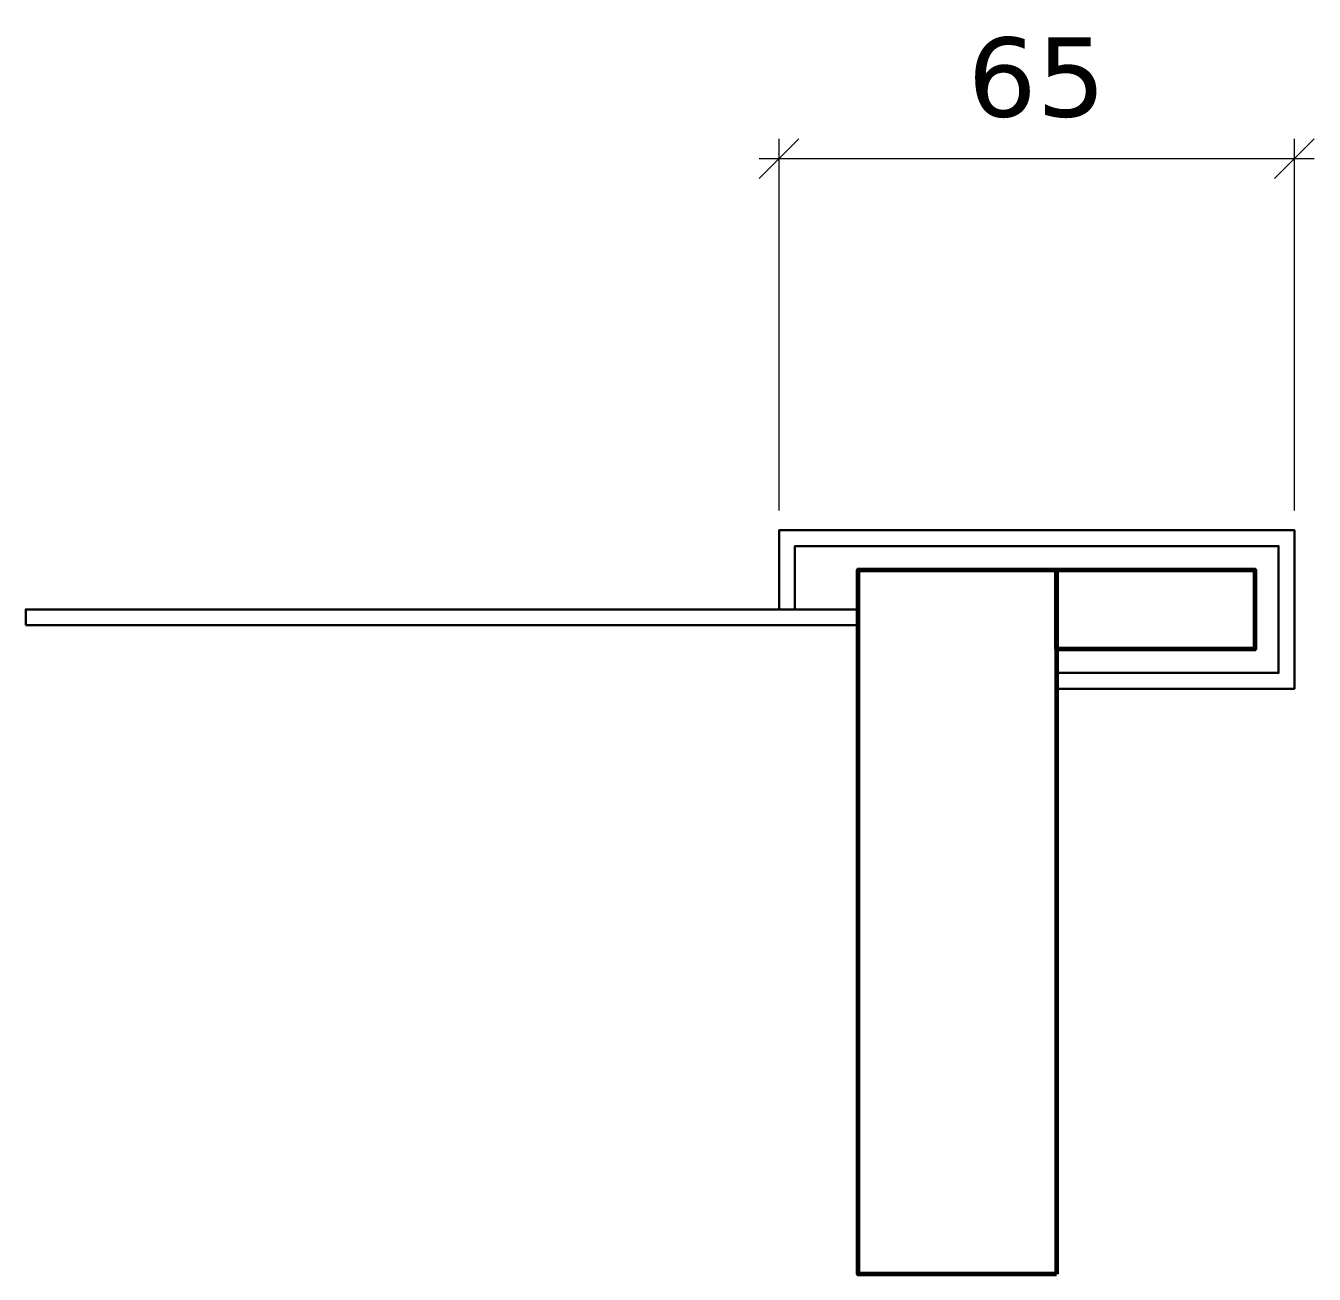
# Model space of a CAD drawing. Header units: inches. Extents: x -48 to 777, y -156 to 510.
# Drawn here: x 547.124 to 548.749, y 508.181 to 509.756 of the extents above; entities that cross this region are included whole.
import ezdxf

# ---------------------------------------------------------------- set-up
doc = ezdxf.new("R2010")
doc.units = ezdxf.units.IN
doc.header["$MEASUREMENT"] = 0
doc.layers.get('Defpoints').update_dxf_attribs({"lineweight": 5})
for name, color, linetype, lineweight in [('A-DIM', 9, 'Continuous', 5), ('A-PILLARS', 1, 'Continuous', 60), ('C-GLASS', 162, 'Continuous', 30), ('C-STONE', 42, 'Continuous', 30)]:
    doc.layers.add(name, color=color, linetype=linetype, lineweight=lineweight)
doc.styles.add('ROMAND', font='verdana.ttf')
doc.dimstyles.new('M-1.50', dxfattribs={"dimtxt": 0.1, "dimasz": 0.05, "dimexe": 0.025, "dimexo": 0.025, "dimgap": 0.05, "dimtad": 1, "dimlfac": 100, "dimrnd": 0.5, "dimzin": 9, "dimdsep": 46, "dimtxsty": 'ROMAND', "dimblk": 'OBLIQUE', "dimcen": 1, "dimdle": 0.025, "dimclrd": 256, "dimclre": 256, "dimclrt": 2, "dimadec": 0, "dimazin": 0, "dimtfac": 0.666667, "dimtmove": 2, "dimatfit": 3, "dimfxl": 0.04, "dimtolj": 1, "dimtzin": 5, "dimlwd": -1, "dimlwe": -1, "dimarcsym": 0})

# ---------------------------------------------------------------- blocks, each defined once
blk = doc.blocks.new('_Oblique')
at = {"color": 0, "linetype": 'ByBlock', "lineweight": -2}
blk.add_line((-0.5, -0.5), (0.5, 0.5), dxfattribs=at)
blk = doc.blocks.new('*D1385')
at = {"layer": 'A-DIM', "transparency": 16777216}
for p, q in [((548.0737, 509.1444), (548.0737, 509.6132)), ((548.7237, 509.1444), (548.7237, 509.6132)), ((548.0487, 509.5882), (548.7487, 509.5882))]:
    blk.add_line(p, q, dxfattribs=at)
at = {"layer": 'Defpoints', "color": 0, "transparency": 16777216}
for p in [(548.7237, 509.5882), (548.0737, 509.1194), (548.7237, 509.1194)]:
    blk.add_point(p, dxfattribs=at)
at = {"layer": 'A-DIM', "transparency": 16777216, "xscale": 0.05, "yscale": 0.05, "zscale": 0.05, "rotation": 180}
blk.add_blockref('_Oblique', (548.0737, 509.5882), dxfattribs=at)
at = {"layer": 'A-DIM', "transparency": 16777216, "xscale": 0.05, "yscale": 0.05, "zscale": 0.05}
blk.add_blockref('_Oblique', (548.7237, 509.5882), dxfattribs=at)
at = {"layer": 'A-DIM', "color": 2, "transparency": 16777216, "insert": (548.3987, 509.6902), "char_height": 0.1, "attachment_point": 5, "style": 'ROMAND'}
blk.add_mtext('\\A1;65', dxfattribs=at)

msp = doc.modelspace()

# ---------------------------------------------------------------- linework, layer by layer
at = {"layer": 'A-PILLARS'}
msp.add_line((548.22366, 509.0694), (548.47366, 509.0694), dxfattribs=at)
for points in [[(548.42366, 508.18069), (548.17366, 508.18069), (548.17366, 509.0694), (548.42366, 509.0694)], [(548.42366, 509.0694), (548.6737, 509.0694), (548.6737, 508.9694), (548.42366, 508.9694)]]:
    msp.add_lwpolyline(points, close=True, dxfattribs=at)
at = {"layer": 'C-GLASS'}
msp.add_lwpolyline([(547.12366, 508.9994), (547.12366, 509.0194), (548.17366, 509.0194), (548.17366, 508.9994)], close=True, dxfattribs=at)
at = {"layer": 'C-STONE'}
for points in [[(548.07366, 509.0194), (548.07366, 509.1194), (548.7237, 509.1194), (548.7237, 508.9194), (548.42366, 508.9194)], [(548.09366, 509.0194), (548.09366, 509.0994), (548.7037, 509.0994), (548.7037, 508.9394), (548.42366, 508.9394)]]:
    msp.add_lwpolyline(points, dxfattribs=at)

# ---------------------------------------------------------------- dimensions: what is measured, and where the dimension line sits
at = {"layer": 'A-DIM'}
dim = msp.add_linear_dim(base=(548.7237, 509.58824), p1=(548.07366, 509.1194), p2=(548.7237, 509.1194), angle=180, dimstyle='M-1.50', dxfattribs=at)
dim.commit()
dim.dimension.update_dxf_attribs({"geometry": '*D1385', "text_midpoint": (548.39868, 509.69022)})

doc.saveas('drawing.dxf')
